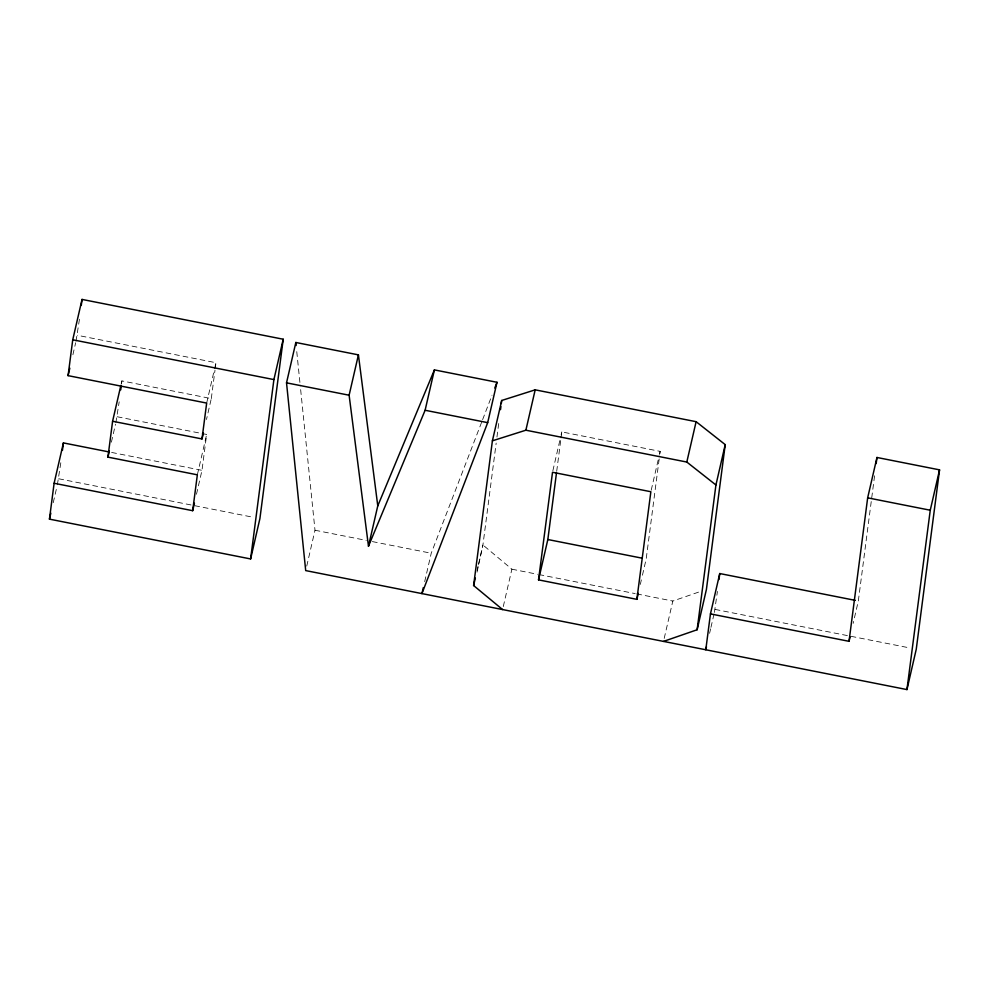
<?xml version="1.0" encoding="UTF-8"?>
<svg xmlns="http://www.w3.org/2000/svg" width="989" height="989" viewBox="0 0 989 989"><rect width="100%" height="100%" fill="white"/><g stroke="black" fill="none" stroke-linecap="round" stroke-linejoin="round"><path stroke-width="0.74" stroke-dasharray="4.95 3.71" d="M57.374 484.758L60.885 462.333M76.005 341.267L79.516 318.854M115.861 422.748L119.187 401.818M121.511 383.88L121.894 380.901L211.3 398.592L206.478 419.509M196.477 494.253L201.991 470.331L206.652 434.455L202.102 433.565M211.3 398.592L214.996 370.195M215.182 368.699L215.961 362.716L77.389 335.296M478.429 564.608L482.904 545.174L496.169 443.109M496.96 437.027L498.74 423.317M556.696 471.308L560.825 439.487M561.023 437.966L561.814 431.909L660.158 451.367L659.366 457.425M659.181 458.945L646.188 558.983L641.7 578.417M714.404 612.401L717.421 591.471M874.585 475.796L858.328 600.966L853.161 623.379M72.902 354.73L75.659 342.763M53.233 502.696L57.028 486.254M121.214 383.88L121.894 380.901M111.386 442.182L115.515 424.244M206.664 403.079L214.242 370.195M214.588 368.699L215.961 362.716M197.343 474.819L206.652 434.455M306.738 566.116L314.997 530.24L300.199 385.216M424.689 581.643L431.229 553.234L482.076 421.079M477.057 570.579L478.083 566.091M477.057 572.149L482.904 545.174M503.277 606.566L511.882 569.194L483.25 545.236M552.863 470.764L560.775 436.396M561.122 434.9L561.814 431.909M651.207 490.235L659.131 455.855M659.465 454.359L660.158 451.367M640.328 584.388L641.354 579.913M664.2 638.412L672.817 601.04L699.421 591.83M709.583 633.331L710.621 628.843M710.955 627.347L714.058 613.897M482.62 419.633L492.015 395.217M117.246 416.765L200.582 433.256M111.609 452.443L201.991 470.331M58.747 478.775L253.864 517.395M314.997 530.24L366.326 540.39M372.358 541.589L431.229 553.234M511.882 569.194L537.46 574.263M538.956 574.56L635.21 593.61M636.718 593.907L672.817 601.04M715.096 609.409L910.201 648.018M296.762 351.639L300.038 383.695"/><path stroke-width="1.48" d="M120.868 385.376L112.598 421.252L202.003 438.943L206.664 403.079L68.08 375.647L72.741 339.783L82.05 299.42L283.213 339.227L259.909 518.582L250.613 558.946L49.45 519.138L54.111 483.262L63.407 442.911L108.592 451.849M62.443 450.378L63.407 442.911M81.271 305.403L82.05 299.42M54.111 483.262L192.682 510.695L197.343 474.819L107.937 457.128L112.598 421.252M120.732 389.864L121.128 386.872M250.613 558.946L273.904 379.591L283.213 339.227M502.585 609.558L473.607 585.525L492.398 440.822L501.707 400.471L535.185 389.839L696.108 421.685L725.221 444.63L706.418 589.407L697.121 629.758L663.52 641.404M500.521 409.607L500.916 406.553M501.312 403.512L501.707 400.471M538.535 579.875L552.517 472.26L650.861 491.731L636.879 599.346L538.535 579.875L547.832 539.524L556.498 472.829M697.121 629.758L715.925 484.981L725.221 444.63M855.312 600.372L719.757 573.546L710.448 613.897L705.787 649.773L706.48 646.781M718.978 579.517L719.757 573.546M710.448 613.897L849.032 641.317L867.662 497.838L876.971 457.474L939.55 469.862L916.259 649.217L906.95 689.58L305.7 570.591L286.526 382.842L295.835 342.478L358.414 354.866L377.773 505.861L368.477 546.225L349.117 395.217L358.414 354.866M876.167 463.581L876.971 457.474M906.95 689.58L930.253 510.225L939.55 469.862M68.08 375.647L69.811 368.18M49.45 519.138L50.822 513.155M107.937 457.128L109.322 451.145M202.003 438.943L203.388 432.972M192.682 510.695L194.413 503.216M368.477 546.225L425.109 410.262L434.406 369.898L496.997 382.286L487.688 422.649L421.932 593.598L423.304 587.614M473.607 585.525L475.338 578.058M492.398 440.822L525.876 430.203L535.185 389.839M636.879 599.346L638.264 593.363M715.925 484.981L686.811 462.048L696.108 421.685M849.032 641.317L850.07 636.842M494.784 388.034L496.997 382.286M377.773 505.861L434.406 369.898M72.741 339.783L273.904 379.591M286.526 382.842L349.117 395.217M425.109 410.262L487.688 422.649M525.876 430.203L686.811 462.048M867.662 497.838L930.253 510.225M547.832 539.524L641.638 558.08M295.835 342.478L296.144 345.532"/></g></svg>
